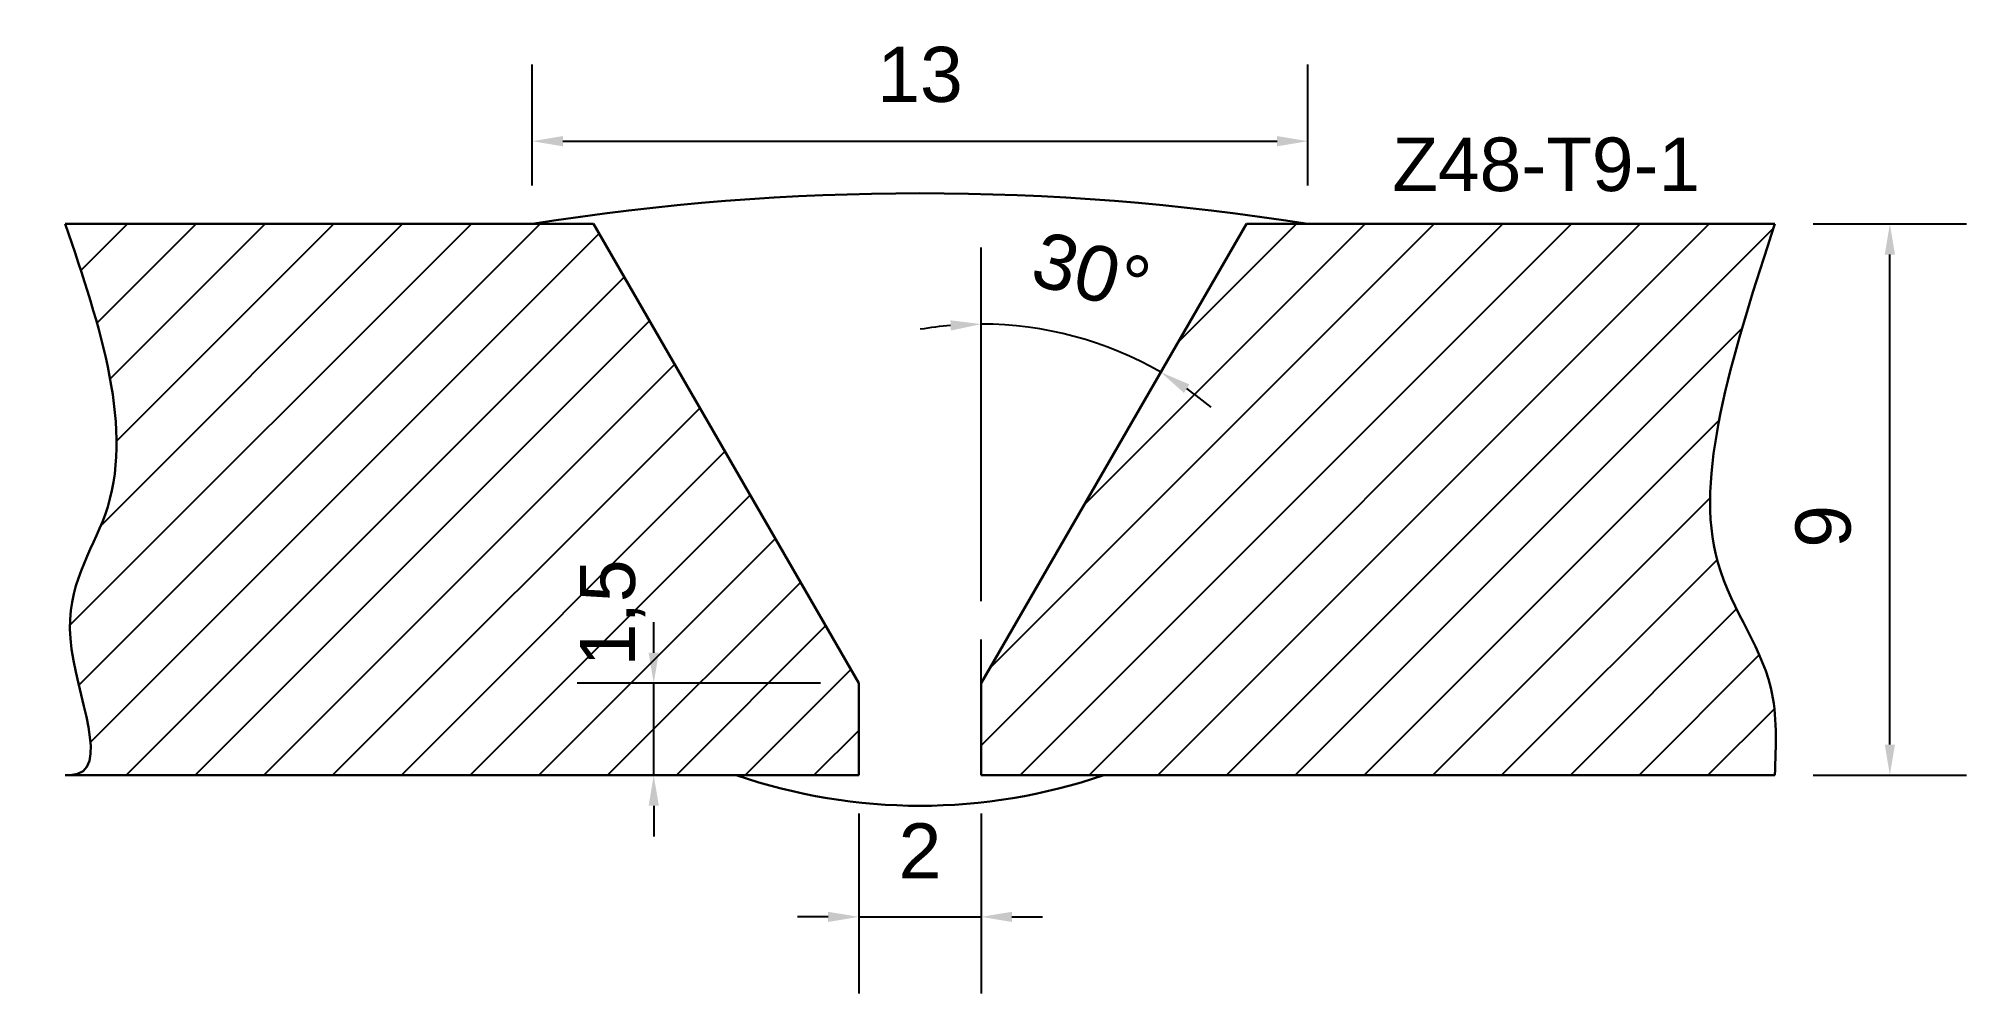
# Model space of a CAD drawing. Header units: millimetres. Extents: x 135.6 to 167.1, y 96.4 to 112.
import ezdxf

# ---------------------------------------------------------------- set-up
doc = ezdxf.new("R2010")
doc.units = ezdxf.units.MM
doc.layers.add('标注', color=5, linetype='Continuous', lineweight=25)
doc.layers.add('轮廓', color=250, linetype='Continuous', lineweight=30)
doc.styles.get("Standard").update_dxf_attribs({"font": 'arial.ttf'})
doc.dimstyles.new('ISO-25', dxfattribs={"dimtxt": 0.9, "dimasz": 0.5, "dimexe": 1.25, "dimexo": 0.625, "dimtad": 1, "dimtxsty": 'Standard', "dimcen": 2.5, "dimadec": 0, "dimazin": 0, "dimtfac": 1, "dimtmove": 0, "dimatfit": 3, "dimfxl": 1, "dimarcsym": 0})

# ---------------------------------------------------------------- blocks, each defined once
blk = doc.blocks.new('*D1')
at = {"layer": 'Defpoints', "color": 0, "transparency": 16777216}
for p in [(149, 100), (151, 100), (151, 97.687)]:
    blk.add_point(p, dxfattribs=at)
at = {"layer": '标注', "color": 0, "lineweight": -2, "transparency": 16777216}
for p, q in [((149, 99.375), (149, 96.437)), ((151, 99.375), (151, 96.437)), ((148.5, 97.687), (148, 97.687)), ((149, 97.687), (151, 97.687)), ((151.5, 97.687), (152, 97.687))]:
    blk.add_line(p, q, dxfattribs=at)
at = {"layer": '标注', "color": 0, "transparency": 16777216}
for points in [[(148.5, 97.77), (148.5, 97.603), (149, 97.687)], [(151.5, 97.77), (151.5, 97.603), (151, 97.687)]]:
    blk.add_solid(points, dxfattribs=at)
at = {"layer": '标注', "color": 0, "transparency": 16777216, "insert": (150, 98.764), "char_height": 0.9, "attachment_point": 5}
blk.add_mtext('2', dxfattribs=at)
blk = doc.blocks.new('*D2')
at = {"layer": 'Defpoints', "color": 0, "transparency": 16777216}
for p in [(163.954, 109), (165.833, 109), (163.954, 100)]:
    blk.add_point(p, dxfattribs=at)
at = {"layer": '标注', "color": 0, "lineweight": -2, "transparency": 16777216}
for p, q in [((164.579, 109), (167.083, 109)), ((165.833, 100.5), (165.833, 108.5)), ((164.579, 100), (167.083, 100))]:
    blk.add_line(p, q, dxfattribs=at)
at = {"layer": '标注', "color": 0, "transparency": 16777216}
for points in [[(165.749, 108.5), (165.916, 108.5), (165.833, 109)], [(165.749, 100.5), (165.916, 100.5), (165.833, 100)]]:
    blk.add_solid(points, dxfattribs=at)
at = {"layer": '标注', "color": 0, "transparency": 16777216, "insert": (164.748, 104.062), "char_height": 0.9, "attachment_point": 5, "rotation": 90}
blk.add_mtext('9', dxfattribs=at)
blk = doc.blocks.new('*D5')
at = {"layer": 'Defpoints', "color": 0, "transparency": 16777216}
for p in [(156.33, 110.35), (143.67, 109), (156.33, 109)]:
    blk.add_point(p, dxfattribs=at)
at = {"layer": '标注', "color": 0, "lineweight": -2, "transparency": 16777216}
for p, q in [((143.67, 109.625), (143.67, 111.6)), ((156.33, 109.625), (156.33, 111.6)), ((144.17, 110.35), (155.83, 110.35))]:
    blk.add_line(p, q, dxfattribs=at)
at = {"layer": '标注', "color": 0, "transparency": 16777216}
for points in [[(144.17, 110.434), (144.17, 110.267), (143.67, 110.35)], [(155.83, 110.434), (155.83, 110.267), (156.33, 110.35)]]:
    blk.add_solid(points, dxfattribs=at)
at = {"layer": '标注', "color": 0, "transparency": 16777216, "insert": (150, 111.435), "char_height": 0.9, "attachment_point": 5}
blk.add_mtext('13', dxfattribs=at)
blk = doc.blocks.new('*D16')
at = {"layer": 'Defpoints', "color": 0, "transparency": 16777216}
for p in [(145.653, 101.5), (149, 101.5), (149, 100)]:
    blk.add_point(p, dxfattribs=at)
at = {"layer": '标注', "color": 0, "lineweight": -2, "transparency": 16777216}
for p, q in [((145.653, 102), (145.653, 102.5)), ((148.375, 101.5), (144.403, 101.5)), ((145.653, 100), (145.653, 101.5)), ((148.375, 100), (144.403, 100)), ((145.653, 99.5), (145.653, 99))]:
    blk.add_line(p, q, dxfattribs=at)
at = {"layer": '标注', "color": 0, "transparency": 16777216}
for points in [[(145.57, 102), (145.737, 102), (145.653, 101.5)], [(145.57, 99.5), (145.737, 99.5), (145.653, 100)]]:
    blk.add_solid(points, dxfattribs=at)
at = {"layer": '标注', "color": 0, "transparency": 16777216, "insert": (144.982, 102.649), "char_height": 0.9, "attachment_point": 5, "rotation": 90}
blk.add_mtext('1,5', dxfattribs=at)
blk = doc.blocks.new('*D17')
at = {"layer": 'Defpoints', "color": 0, "transparency": 16777216}
for p in [(155.33, 109), (153.005, 107.01), (151, 102.215), (151, 101.5), (151, 100.5)]:
    blk.add_point(p, dxfattribs=at)
at = {"layer": '标注', "color": 0, "lineweight": -2, "transparency": 16777216}
blk.add_line((151, 102.84), (151, 108.614), dxfattribs=at)
for start, end in [(94.8871, 99.7743), (60, 90), (50.2257, 55.1129)]:
    blk.add_arc((151, 101.5), 5.864, start, end, dxfattribs=at)
at = {"layer": '标注', "color": 0, "transparency": 16777216}
for points in [[(150.497, 107.426), (150.504, 107.259), (151, 107.364)], [(154.309, 106.24), (154.398, 106.38), (153.932, 106.578)]]:
    blk.add_solid(points, dxfattribs=at)
at = {"layer": '标注', "color": 0, "transparency": 16777216, "insert": (152.798, 108.212), "char_height": 0.9, "attachment_point": 5, "rotation": 345}
blk.add_mtext('30°', dxfattribs=at)

msp = doc.modelspace()

# ---------------------------------------------------------------- hatches: boundary and pattern name
at = {"layer": 'Defpoints'}
h = msp.add_hatch(dxfattribs=at)
h.set_pattern_fill('ANSI31', color=256, scale=0.25)
edge = h.paths.add_edge_path()
edge.add_line((144.67, 109), (136.046, 109))
edge.add_spline(control_points=[(136.046, 109), (136.618, 107.318), (137.441, 104.899), (135.611, 102.513), (136.841, 100.031), (136.13, 100)], knot_values=[0, 0, 0, 0, 4.793192, 6.88952, 9.121928, 9.121928, 9.121928, 9.121928], degree=3, periodic=0)
edge.add_line((136.13, 100), (149, 100))
edge.add_line((149, 100), (149, 101.5))
edge.add_line((149, 101.5), (144.67, 109))
h.paths.add_polyline_path([(145.836, 101.507), (145.836, 103.705), (143.982, 103.705), (143.982, 101.507)], flags=24)
h = msp.add_hatch(dxfattribs=at)
h.set_pattern_fill('ANSI31', color=256, scale=0.25)
edge = h.paths.add_edge_path()
edge.add_spline(control_points=[(163.954, 100), (163.975, 100.49), (164.032, 101.796), (162.278, 103.839), (163.308, 107.011), (163.954, 109)], knot_values=[0, 0, 0, 0, 1.429054, 3.803537, 7.799763, 7.799763, 7.799763, 7.799763], degree=3, periodic=0)
edge.add_line((163.954, 109), (155.33, 109))
edge.add_line((155.33, 109), (151, 101.5))
edge.add_line((151, 101.5), (151, 100.5))
edge.add_line((151, 100.5), (151, 100))
edge.add_line((151, 100), (163.954, 100))

# ---------------------------------------------------------------- linework, layer by layer
at = {"layer": '标注'}
msp.add_line((151, 100.5), (151, 102.215), dxfattribs=at)
at = {"layer": '轮廓'}
for p, q in [((136.046, 109), (144.67, 109)), ((149, 101.5), (144.67, 109)), ((151, 101.5), (155.33, 109)), ((155.33, 109), (163.954, 109)), ((149, 100), (149, 101.5)), ((151, 100), (151, 101.5)), ((136.046, 100), (149, 100)), ((151, 100), (163.954, 100))]:
    msp.add_line(p, q, dxfattribs=at)
for centre, radius, start, end in [((150, 69.179), 40.321, 80.9675, 99.0325), ((150, 108.75), 9.25, 251.0754, 288.9246)]:
    msp.add_arc(centre, radius, start, end, dxfattribs=at)
for points, knots in [([(136.046, 109), (136.618, 107.318), (137.441, 104.899), (135.611, 102.513), (136.865, 99.983), (136.075, 99.999), (136.046, 100)], [0, 0, 0, 0, 4.793192, 6.88952, 9.121928, 9.206086, 9.206086, 9.206086, 9.206086]), ([(163.954, 109), (163.308, 107.011), (162.278, 103.839), (164.032, 101.796), (163.975, 100.49), (163.954, 100)], [0, 0, 0, 0, 3.996226, 6.370709, 7.799763, 7.799763, 7.799763, 7.799763])]:
    msp.add_open_spline(points, degree=3, knots=knots, dxfattribs=at)

# ---------------------------------------------------------------- texts
at = {"layer": '标注', "insert": (157.709, 110.41), "char_height": 1, "attachment_point": 1}
msp.add_mtext('{\\H0.875x;Z48-T9-1}', dxfattribs=at)

# ---------------------------------------------------------------- dimensions: what is measured, and where the dimension line sits
at = {"layer": '标注'}
dim = msp.add_linear_dim(base=(156.33, 110.35), p1=(143.67, 109), p2=(156.33, 109), text='13', dimstyle='ISO-25', override={"dimdec": 1}, dxfattribs=at)
dim.commit()
dim.dimension.update_dxf_attribs({"geometry": '*D5', "text_midpoint": (150, 111.435)})
dim = msp.add_angular_dim_2l(base=(153.005, 107.01), line1=((151, 101.5), (155.33, 109)), line2=((151, 100.5), (151, 102.215)), dimstyle='ISO-25', dxfattribs=at)
dim.commit()
dim.dimension.update_dxf_attribs({"geometry": '*D17', "text_midpoint": (152.798, 108.212)})
dim = msp.add_linear_dim(base=(165.833, 109), p1=(163.954, 100), p2=(163.954, 109), angle=90, dimstyle='ISO-25', dxfattribs=at)
dim.commit()
dim.dimension.update_dxf_attribs({"geometry": '*D2', "text_midpoint": (165.833, 104.062), "dimtype": 160})
dim = msp.add_linear_dim(base=(145.653, 101.5), p1=(149, 100), p2=(149, 101.5), angle=90, dimstyle='ISO-25', override={"dimtmove": 2}, dxfattribs=at)
dim.commit()
dim.dimension.update_dxf_attribs({"geometry": '*D16', "text_midpoint": (144.982, 102.649), "dimtype": 160})
dim = msp.add_linear_dim(base=(151, 97.687), p1=(149, 100), p2=(151, 100), dimstyle='ISO-25', dxfattribs=at)
dim.commit()
dim.dimension.update_dxf_attribs({"geometry": '*D1', "text_midpoint": (150, 97.687), "dimtype": 160})

doc.saveas('drawing.dxf')
